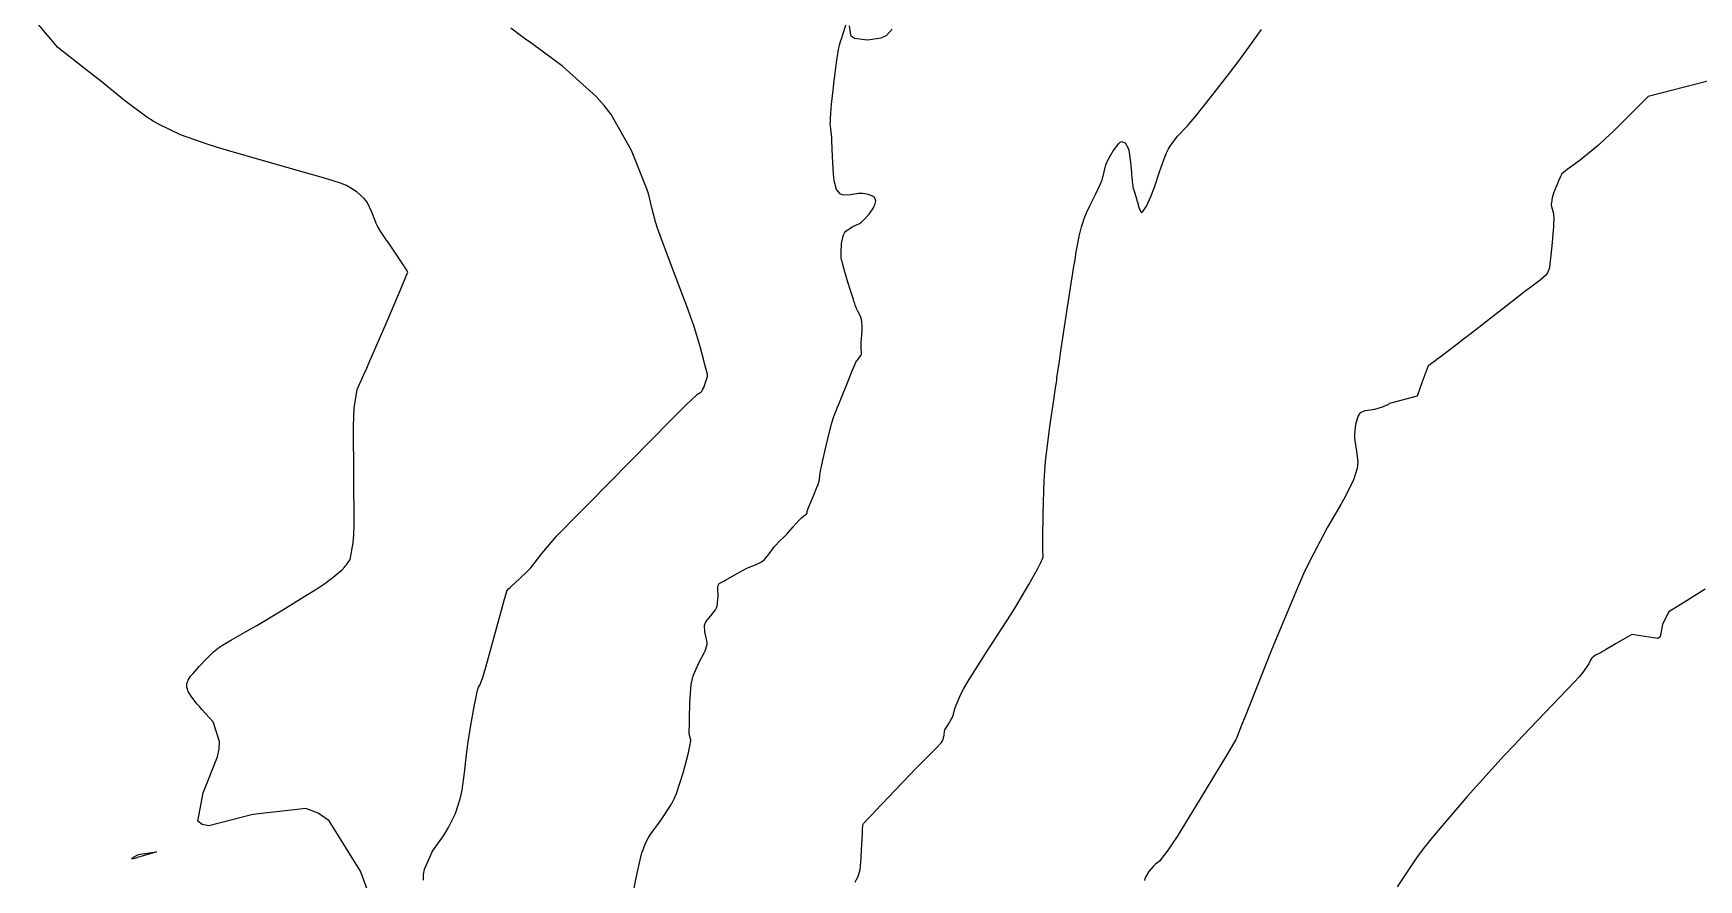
# Model space of a CAD drawing. Header units: metres. Extents: x 837477 to 838477, y 1189014 to 1191014.
# Drawn here: x 837586.7 to 837771.3, y 1190644.5 to 1190738.3 of the extents above; entities that cross this region are included whole.
import ezdxf

# ---------------------------------------------------------------- set-up
doc = ezdxf.new("R2010")
doc.units = ezdxf.units.M
doc.header["$LTSCALE"] = 0.3
doc.layers.add('COTAS 10', color=1, linetype='Continuous')

msp = doc.modelspace()

# ---------------------------------------------------------------- linework, layer by layer
at = {"layer": 'COTAS 10'}
for points, elevation in [([(837625.178, 1190639.358), (837622.941, 1190645.469), (837619.465, 1190651.047), (837618.23, 1190651.881), (837616.876, 1190652.406), (837611, 1190651.737), (837606.11, 1190650.477), (837605.377, 1190650.631), (837604.914, 1190651.002), (837605.487, 1190654.157), (837607.076, 1190658.146), (837607.254, 1190659.044), (837607.319, 1190659.851), (837606.607, 1190662.017), (837605.36, 1190663.399), (837605.087, 1190663.711), (837604.845, 1190663.993), (837604.234, 1190664.758), (837603.901, 1190665.272), (837603.835, 1190665.397), (837603.78, 1190665.513), (837603.676, 1190665.866), (837603.68, 1190666.17), (837603.693, 1190666.255), (837603.712, 1190666.34), (837603.823, 1190666.649), (837604.102, 1190667.069), (837604.226, 1190667.223), (837604.37, 1190667.394), (837605.059, 1190668.151), (837605.802, 1190668.928), (837605.98, 1190669.112), (837606.146, 1190669.282), (837606.644, 1190669.784), (837607.203, 1190670.237), (837607.408, 1190670.376), (837607.634, 1190670.521), (837608.632, 1190671.093), (837610.196, 1190671.977), (837610.78, 1190672.319), (837611.429, 1190672.703), (837614.317, 1190674.439), (837617.066, 1190676.121), (837617.628, 1190676.471), (837618.102, 1190676.77), (837619.096, 1190677.43), (837619.507, 1190677.749), (837619.615, 1190677.832), (837619.72, 1190677.914), (837620.077, 1190678.192), (837620.403, 1190678.453), (837620.489, 1190678.523), (837620.573, 1190678.594), (837620.86, 1190678.842), (837621.17, 1190679.172), (837621.268, 1190679.294), (837621.372, 1190679.429), (837621.793, 1190680.027), (837622.131, 1190681.861), (837622.182, 1190682.775), (837622.216, 1190683.865), (837622.184, 1190689.271), (837622.151, 1190694.727), (837622.184, 1190695.849), (837622.234, 1190696.802), (837622.567, 1190698.843), (837623.316, 1190700.502), (837623.628, 1190701.214), (837623.986, 1190702.036), (837625.659, 1190705.921), (837627.244, 1190709.631), (837627.547, 1190710.344), (837627.79, 1190710.92), (837628.177, 1190711.862), (837627.978, 1190712.2), (837627.852, 1190712.394), (837627.695, 1190712.633), (837626.872, 1190713.859), (837625.983, 1190715.172), (837625.785, 1190715.464), (837625.606, 1190715.726), (837625.134, 1190716.417), (837624.784, 1190717.039), (837624.682, 1190717.257), (837624.579, 1190717.495), (837624.191, 1190718.522), (837623.7, 1190719.566), (837623.532, 1190719.814), (837623.35, 1190720.045), (837622.575, 1190720.735), (837621.766, 1190721.237), (837621.562, 1190721.35), (837621.367, 1190721.452), (837620.735, 1190721.726), (837619.194, 1190722.192), (837618.427, 1190722.414), (837617.511, 1190722.677), (837612.973, 1190723.965), (837608.091, 1190725.388), (837606.959, 1190725.736), (837605.923, 1190726.065), (837602.973, 1190727.089), (837600.606, 1190728.216), (837599.936, 1190728.611), (837599.261, 1190729.04), (837596.773, 1190730.889), (837594.102, 1190733.057), (837593.312, 1190733.688), (837592.499, 1190734.333), (837589.382, 1190736.773), (837586.667, 1190740.032)], 1620), ([(837629.902, 1190644.467), (837629.923, 1190645.1), (837630.014, 1190645.706), (837630.924, 1190647.668), (837632.143, 1190649.396), (837632.428, 1190649.856), (837632.691, 1190650.306), (837633.453, 1190651.864), (837633.981, 1190653.467), (837634.097, 1190653.947), (837634.199, 1190654.441), (837634.457, 1190656.354), (837634.668, 1190658.392), (837634.741, 1190658.965), (837634.821, 1190659.542), (837635.159, 1190661.656), (837635.49, 1190663.493), (837635.564, 1190663.896), (837635.632, 1190664.251), (837635.813, 1190665.152), (837635.948, 1190665.657), (837635.986, 1190665.764), (837636.024, 1190665.857), (837636.162, 1190666.074), (837636.486, 1190666.948), (837636.641, 1190667.455), (837636.824, 1190668.078), (837637.723, 1190671.283), (837638.907, 1190675.603), (837639.14, 1190676.454), (837639.161, 1190676.532), (837639.165, 1190676.547), (837639.169, 1190676.559), (837639.175, 1190676.58), (837639.176, 1190676.583), (837639.176, 1190676.585), (837639.177, 1190676.587), (837639.387, 1190676.784), (837639.52, 1190676.907), (837639.684, 1190677.06), (837640.544, 1190677.86), (837641.446, 1190678.726), (837641.637, 1190678.92), (837641.802, 1190679.095), (837642.185, 1190679.564), (837642.544, 1190680.058), (837642.694, 1190680.249), (837642.866, 1190680.463), (837643.669, 1190681.43), (837644.488, 1190682.385), (837644.669, 1190682.59), (837644.831, 1190682.77), (837645.251, 1190683.209), (837646.587, 1190684.548), (837647.327, 1190685.296), (837648.227, 1190686.208), (837652.811, 1190690.863), (837657.382, 1190695.489), (837658.274, 1190696.383), (837659.003, 1190697.108), (837660.284, 1190698.328), (837660.476, 1190698.439), (837660.519, 1190698.465), (837660.557, 1190698.49), (837660.657, 1190698.562), (837660.737, 1190698.648), (837660.762, 1190698.68), (837660.788, 1190698.717), (837660.896, 1190698.88), (837660.999, 1190699.074), (837661.023, 1190699.13), (837661.045, 1190699.187), (837661.108, 1190699.4), (837661.165, 1190699.622), (837661.184, 1190699.684), (837661.204, 1190699.747), (837661.287, 1190699.976), (837661.36, 1190700.171), (837661.374, 1190700.212), (837661.385, 1190700.248), (837661.404, 1190700.329), (837661.402, 1190700.384), (837661.4, 1190700.402), (837661.398, 1190700.423), (837661.387, 1190700.51), (837661.368, 1190700.618), (837661.36, 1190700.652), (837661.352, 1190700.687), (837661.315, 1190700.829), (837661.184, 1190701.33), (837661.116, 1190701.592), (837661.035, 1190701.908), (837660.63, 1190703.491), (837659.87, 1190705.968), (837659.565, 1190706.847), (837659.219, 1190707.809), (837657.629, 1190711.982), (837656.133, 1190715.929), (837655.847, 1190716.749), (837655.616, 1190717.452), (837655.243, 1190719.003), (837654.887, 1190720.452), (837654.667, 1190721.089), (837654.393, 1190721.828), (837652.966, 1190725.351), (837650.72, 1190729.328), (837649.931, 1190730.354), (837649.069, 1190731.347), (837645.351, 1190734.659), (837641.917, 1190737.193), (837641.234, 1190737.696), (837640.667, 1190738.111), (837639.584, 1190738.892)], 1630), ([(837653.155, 1190642.977), (837653.459, 1190644.559), (837653.722, 1190645.736), (837653.794, 1190646.057), (837653.867, 1190646.375), (837654.128, 1190647.502), (837654.129, 1190647.507), (837654.604, 1190648.73), (837654.811, 1190649.107), (837655.05, 1190649.5), (837656.187, 1190651.057), (837657.402, 1190652.901), (837657.691, 1190653.475), (837657.959, 1190654.076), (837658.754, 1190656.477), (837659.28, 1190658.574), (837659.379, 1190658.984), (837659.457, 1190659.319), (837659.568, 1190659.914), (837659.536, 1190660.048), (837659.523, 1190660.094), (837659.508, 1190660.144), (837659.442, 1190660.354), (837659.384, 1190660.597), (837659.375, 1190660.667), (837659.369, 1190660.74), (837659.373, 1190661.012), (837659.396, 1190661.666), (837659.402, 1190661.978), (837659.408, 1190662.348), (837659.43, 1190664.158), (837659.594, 1190666.161), (837659.691, 1190666.653), (837659.809, 1190667.117), (837660.419, 1190668.565), (837661.023, 1190669.652), (837661.137, 1190669.888), (837661.229, 1190670.095), (837661.372, 1190670.612), (837661.326, 1190671.029), (837661.299, 1190671.175), (837661.266, 1190671.333), (837661.097, 1190672.011), (837661.067, 1190672.739), (837661.122, 1190672.928), (837661.204, 1190673.112), (837661.73, 1190673.732), (837662.285, 1190674.422), (837662.387, 1190674.65), (837662.466, 1190674.895), (837662.561, 1190675.912), (837662.549, 1190676.818), (837662.56, 1190676.992), (837662.578, 1190677.134), (837662.693, 1190677.369), (837663.044, 1190677.52), (837663.211, 1190677.609), (837663.407, 1190677.718), (837664.365, 1190678.281), (837665.428, 1190678.882), (837665.69, 1190679.015), (837665.939, 1190679.132), (837666.722, 1190679.436), (837667.376, 1190679.749), (837667.543, 1190679.872), (837667.705, 1190680.012), (837668.239, 1190680.648), (837668.715, 1190681.311), (837668.841, 1190681.466), (837668.964, 1190681.61), (837669.383, 1190682.028), (837669.858, 1190682.478), (837670.016, 1190682.642), (837670.186, 1190682.823), (837670.893, 1190683.618), (837671.558, 1190684.362), (837671.701, 1190684.511), (837671.826, 1190684.635), (837672.128, 1190684.875), (837672.284, 1190684.958), (837672.317, 1190684.983), (837672.345, 1190685.008), (837672.408, 1190685.105), (837672.436, 1190685.205), (837672.441, 1190685.233), (837672.445, 1190685.26), (837672.453, 1190685.356), (837672.559, 1190685.675), (837672.625, 1190685.843), (837672.707, 1190686.046), (837673.138, 1190687.063), (837673.569, 1190688.092), (837673.651, 1190688.302), (837673.717, 1190688.478), (837673.823, 1190688.845), (837673.827, 1190689.02), (837673.829, 1190689.076), (837673.832, 1190689.135), (837673.845, 1190689.379), (837673.957, 1190690.016), (837674.021, 1190690.323), (837674.101, 1190690.688), (837674.508, 1190692.478), (837674.952, 1190694.313), (837675.053, 1190694.705), (837675.145, 1190695.047), (837675.402, 1190695.864), (837675.699, 1190696.604), (837675.818, 1190696.897), (837675.951, 1190697.229), (837677.17, 1190700.244), (837677.299, 1190700.564), (837677.412, 1190700.844), (837677.68, 1190701.512), (837677.857, 1190701.888), (837677.912, 1190701.984), (837677.969, 1190702.076), (837678.199, 1190702.376), (837678.39, 1190702.643), (837678.424, 1190702.714), (837678.449, 1190702.783), (837678.47, 1190703.021), (837678.443, 1190703.279), (837678.438, 1190703.36), (837678.435, 1190703.446), (837678.432, 1190703.792), (837678.443, 1190704.194), (837678.449, 1190704.314), (837678.456, 1190704.439), (837678.491, 1190704.924), (837678.523, 1190705.391), (837678.529, 1190705.505), (837678.532, 1190705.612), (837678.532, 1190705.943), (837678.514, 1190706.219), (837678.507, 1190706.291), (837678.499, 1190706.361), (837678.462, 1190706.599), (837678.381, 1190706.869), (837678.346, 1190706.96), (837678.304, 1190707.057), (837678.106, 1190707.464), (837677.911, 1190707.851), (837677.871, 1190707.935), (837677.837, 1190708.009), (837677.767, 1190708.194), (837677.675, 1190708.503), (837677.628, 1190708.655), (837677.572, 1190708.835), (837677.29, 1190709.728), (837676.968, 1190710.76), (837676.887, 1190711.027), (837676.809, 1190711.288), (837676.556, 1190712.165), (837676.362, 1190712.857), (837676.322, 1190713.002), (837676.288, 1190713.126), (837676.214, 1190713.402), (837676.198, 1190713.74), (837676.2, 1190713.903), (837676.206, 1190714.096), (837676.253, 1190715.042), (837676.476, 1190716.018), (837676.593, 1190716.229), (837676.734, 1190716.415), (837677.442, 1190716.875), (837678.254, 1190717.27), (837678.46, 1190717.415), (837678.658, 1190717.576), (837679.307, 1190718.288), (837679.786, 1190719.01), (837679.876, 1190719.178), (837679.949, 1190719.331), (837680.058, 1190719.769), (837679.931, 1190720.085), (837679.853, 1190720.162), (837679.758, 1190720.234), (837679.261, 1190720.455), (837678.579, 1190720.568), (837678.366, 1190720.573), (837678.142, 1190720.565), (837677.249, 1190720.442), (837676.424, 1190720.411), (837676.244, 1190720.462), (837676.084, 1190720.539), (837675.681, 1190721.032), (837675.455, 1190721.988), (837675.407, 1190722.357), (837675.365, 1190722.772), (837675.265, 1190724.645), (837675.197, 1190726.441), (837675.175, 1190726.807), (837675.152, 1190727.115), (837675.056, 1190727.753), (837675.006, 1190728.332), (837675.013, 1190728.603), (837675.027, 1190728.923), (837675.152, 1190730.477), (837675.346, 1190732.322), (837675.405, 1190732.825), (837675.466, 1190733.325), (837675.703, 1190735.102), (837675.925, 1190736.543), (837675.976, 1190736.831), (837676.023, 1190737.071), (837676.158, 1190737.538), (837676.314, 1190737.91), (837676.375, 1190738.089), (837676.444, 1190738.303), (837676.757, 1190739.352)], 1640), ([(837677.084, 1190739.17), (837677.262, 1190738.126), (837677.452, 1190737.935), (837677.703, 1190737.787), (837679.12, 1190737.606), (837680.645, 1190737.85), (837680.965, 1190737.97), (837681.241, 1190738.112), (837681.865, 1190738.812)], 1640), ([(837677.776, 1190644.263), (837677.93, 1190644.536), (837678.059, 1190644.796), (837678.314, 1190645.625), (837678.4, 1190646.507), (837678.422, 1190646.801), (837678.443, 1190647.117), (837678.511, 1190648.439), (837678.567, 1190649.646), (837678.58, 1190649.89), (837678.592, 1190650.095), (837678.625, 1190650.508), (837678.649, 1190650.639), (837678.654, 1190650.665), (837678.659, 1190650.687), (837678.673, 1190650.732), (837679.222, 1190651.312), (837679.565, 1190651.671), (837679.989, 1190652.116), (837682.211, 1190654.442), (837684.581, 1190656.908), (837685.099, 1190657.442), (837685.557, 1190657.911), (837686.712, 1190659.065), (837687.318, 1190659.738), (837687.43, 1190659.903), (837687.518, 1190660.059), (837687.634, 1190660.546), (837687.679, 1190660.992), (837687.722, 1190661.121), (837687.779, 1190661.254), (837688.095, 1190661.753), (837688.455, 1190662.352), (837688.539, 1190662.547), (837688.616, 1190662.755), (837688.841, 1190663.608), (837689.476, 1190665.1), (837689.812, 1190665.71), (837690.217, 1190666.406), (837692.261, 1190669.629), (837694.511, 1190673.095), (837695.046, 1190673.943), (837695.544, 1190674.743), (837697.026, 1190677.228), (837698.017, 1190679.017), (837698.205, 1190679.377), (837698.356, 1190679.679), (837698.59, 1190680.281), (837698.583, 1190681.159), (837698.583, 1190682.211), (837698.587, 1190685.133), (837698.708, 1190688.785), (837698.781, 1190689.822), (837698.872, 1190690.869), (837699.346, 1190694.743), (837699.819, 1190697.926), (837699.91, 1190698.538), (837699.984, 1190699.033), (837700.103, 1190699.849), (837700.108, 1190699.904), (837700.108, 1190699.92), (837700.109, 1190699.936), (837700.108, 1190699.997), (837700.108, 1190700.056), (837700.109, 1190700.072), (837700.111, 1190700.087), (837700.118, 1190700.139), (837700.295, 1190701.296), (837700.404, 1190702.008), (837700.537, 1190702.89), (837701.234, 1190707.489), (837701.974, 1190712.266), (837702.135, 1190713.26), (837702.277, 1190714.111), (837702.63, 1190715.996), (837702.863, 1190716.886), (837702.929, 1190717.11), (837702.995, 1190717.324), (837703.24, 1190718.012), (837703.571, 1190718.768), (837703.692, 1190719.023), (837703.825, 1190719.299), (837704.413, 1190720.464), (837704.968, 1190721.641), (837705.08, 1190721.925), (837705.174, 1190722.191), (837705.367, 1190722.999), (837705.564, 1190723.774), (837705.661, 1190724.019), (837705.777, 1190724.277), (837706.35, 1190725.318), (837706.981, 1190726.138), (837707.133, 1190726.257), (837707.275, 1190726.329), (837707.708, 1190726.2), (837708.023, 1190725.603), (837708.091, 1190725.38), (837708.151, 1190725.133), (837708.298, 1190724.034), (837708.38, 1190722.939), (837708.398, 1190722.694), (837708.415, 1190722.475), (837708.46, 1190721.896), (837708.526, 1190721.446), (837708.555, 1190721.308), (837708.589, 1190721.165), (837708.753, 1190720.601), (837708.945, 1190719.978), (837708.997, 1190719.797), (837709.048, 1190719.613), (837709.23, 1190718.919), (837709.466, 1190718.522), (837709.552, 1190718.525), (837709.647, 1190718.577), (837710.064, 1190719.171), (837710.579, 1190720.329), (837710.736, 1190720.737), (837710.898, 1190721.182), (837711.537, 1190723.101), (837712.252, 1190725.006), (837712.464, 1190725.441), (837712.68, 1190725.836), (837713.511, 1190726.929), (837714.621, 1190728.12), (837715.014, 1190728.577), (837715.445, 1190729.088), (837717.309, 1190731.392), (837719.262, 1190733.906), (837719.748, 1190734.549), (837720.211, 1190735.17), (837721.684, 1190737.22), (837722.791, 1190738.771)], 1650), ([(837775.149, 1190733.772), (837765.672, 1190731.352), (837761.813, 1190727.487), (837760.95, 1190726.665), (837760.177, 1190725.95), (837758.128, 1190724.265), (837756.927, 1190723.434), (837756.687, 1190723.258), (837756.488, 1190723.105), (837756.107, 1190722.749), (837755.958, 1190722.462), (837755.905, 1190722.352), (837755.848, 1190722.23), (837755.601, 1190721.682), (837755.344, 1190721.057), (837755.281, 1190720.887), (837755.222, 1190720.718), (837755.035, 1190720.117), (837754.932, 1190719.566), (837754.925, 1190719.428), (837754.928, 1190719.296), (837755.017, 1190718.874), (837755.137, 1190718.479), (837755.159, 1190718.364), (837755.177, 1190718.247), (837755.202, 1190717.805), (837755.17, 1190717.12), (837755.153, 1190716.85), (837755.131, 1190716.544), (837755.019, 1190715.15), (837754.887, 1190713.733), (837754.853, 1190713.414), (837754.82, 1190713.127), (837754.71, 1190712.353), (837754.49, 1190711.798), (837754.388, 1190711.649), (837754.268, 1190711.501), (837753.684, 1190710.982), (837752.5, 1190710.088), (837752, 1190709.704), (837751.427, 1190709.261), (837748.735, 1190707.167), (837745.886, 1190704.952), (837745.212, 1190704.432), (837744.588, 1190703.954), (837742.752, 1190702.563), (837741.517, 1190701.646), (837741.272, 1190701.466), (837740.616, 1190699.716), (837740.044, 1190698.122), (837736.982, 1190697.299), (837736.865, 1190697.202), (837736.165, 1190696.88), (837735.313, 1190696.64), (837735.101, 1190696.594), (837734.9, 1190696.556), (837734.259, 1190696.492), (837733.754, 1190696.261), (837733.638, 1190696.118), (837733.532, 1190695.941), (837733.236, 1190695.013), (837733.112, 1190693.854), (837733.115, 1190693.53), (837733.135, 1190693.205), (837733.339, 1190692.019), (837733.478, 1190690.805), (837733.456, 1190690.462), (837733.407, 1190690.115), (837733.014, 1190688.84), (837732.224, 1190687.247), (837731.926, 1190686.701), (837731.594, 1190686.109), (837730.105, 1190683.593), (837728.12, 1190679.808), (837727.475, 1190678.417), (837726.787, 1190676.877), (837723.959, 1190670.074), (837721.462, 1190663.813), (837720.985, 1190662.615), (837720.6, 1190661.648), (837719.98, 1190660.089), (837719.967, 1190660.051), (837719.965, 1190660.044), (837719.963, 1190660.038), (837719.96, 1190660.026), (837719.96, 1190660.024), (837719.959, 1190660.022), (837719.958, 1190660.021), (837719.956, 1190660.018), (837719.954, 1190660.014), (837719.954, 1190660.013), (837719.952, 1190660.009), (837719.951, 1190660.008), (837719.949, 1190660.005), (837719.947, 1190660.001), (837719.946, 1190660), (837719.946, 1190659.999), (837719.943, 1190659.995), (837719.941, 1190659.991), (837719.939, 1190659.989), (837719.936, 1190659.984), (837719.331, 1190658.984), (837718.951, 1190658.355), (837716.005, 1190653.477), (837713.444, 1190649.323), (837712.916, 1190648.505), (837712.466, 1190647.83), (837711.499, 1190646.59), (837711.044, 1190646.227), (837710.917, 1190646.105), (837710.791, 1190645.974), (837710.334, 1190645.423), (837709.963, 1190644.796), (837709.89, 1190644.617), (837709.831, 1190644.435)], 1660), ([(837771.971, 1190676.741), (837769.969, 1190675.459), (837767.962, 1190674.22), (837767.251, 1190672.847), (837767.004, 1190671.45), (837766.731, 1190671.271), (837763.854, 1190671.703), (837763.604, 1190671.562), (837763.33, 1190671.404), (837762.131, 1190670.698), (837760.953, 1190670.004), (837760.691, 1190669.853), (837760.457, 1190669.721), (837759.843, 1190669.395), (837759.465, 1190669.125), (837759.379, 1190669.029), (837759.302, 1190668.923), (837759.091, 1190668.462), (837758.374, 1190667.444), (837757.979, 1190666.987), (837757.497, 1190666.454), (837755.044, 1190663.897), (837751.763, 1190660.484), (837750.76, 1190659.411), (837749.715, 1190658.283), (837745.599, 1190653.747), (837741.744, 1190649.234), (837740.864, 1190648.12), (837740.066, 1190647.066), (837737.858, 1190643.747)], 1670), ([(837599.891, 1190647.478), (837599.225, 1190647.278), (837598.475, 1190647.053), (837598.306, 1190647.003), (837598.154, 1190646.957), (837597.747, 1190646.837), (837597.568, 1190646.815), (837597.56, 1190646.832), (837597.571, 1190646.858), (837597.763, 1190647.036), (837598.178, 1190647.251), (837598.33, 1190647.301), (837598.499, 1190647.347), (837600.323, 1190647.608), (837599.891, 1190647.478)], 1620)]:
    msp.add_lwpolyline(points, dxfattribs=dict(at, elevation=elevation))

doc.saveas('drawing.dxf')
